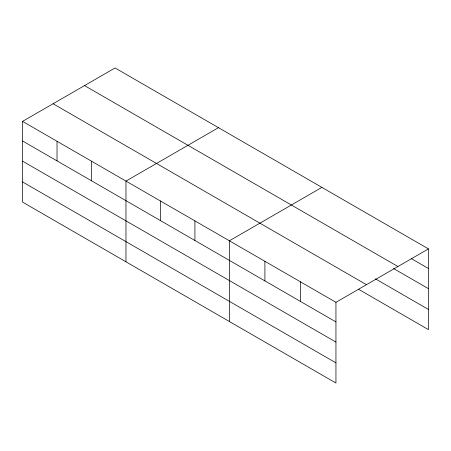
<?xml version="1.0" encoding="UTF-8"?>
<svg xmlns="http://www.w3.org/2000/svg" width="451" height="451" viewBox="0 0 451 451"><rect width="100%" height="100%" fill="white"/><g stroke="black" fill="none" stroke-linecap="round" stroke-linejoin="round"><path stroke-width="0.68" d="M22.55 121.375L335.944 302.311L335.944 383.034L22.55 202.099L22.55 121.375L115.056 67.966L428.45 248.901L428.45 329.625L358.618 289.311M218.476 127.672L125.97 181.082L125.97 261.805M321.896 187.385L229.39 240.795L229.39 321.518M335.944 302.311L428.45 248.901M411.594 258.773L428.45 268.508M84.529 85.589L397.923 266.524M393.531 268.52L428.45 288.674M375.474 278.87L428.45 309.454M53.077 103.747L366.471 284.688M22.55 140.977L335.944 321.913M22.55 161.148L335.944 342.083M22.55 181.928L335.944 362.863M300.428 281.802L300.428 301.409M264.906 261.298L264.906 280.9M194.917 220.889L194.917 240.496M160.443 200.988L160.443 220.59M91.497 161.182L91.497 180.783M57.023 141.276L57.023 160.883"/></g></svg>
